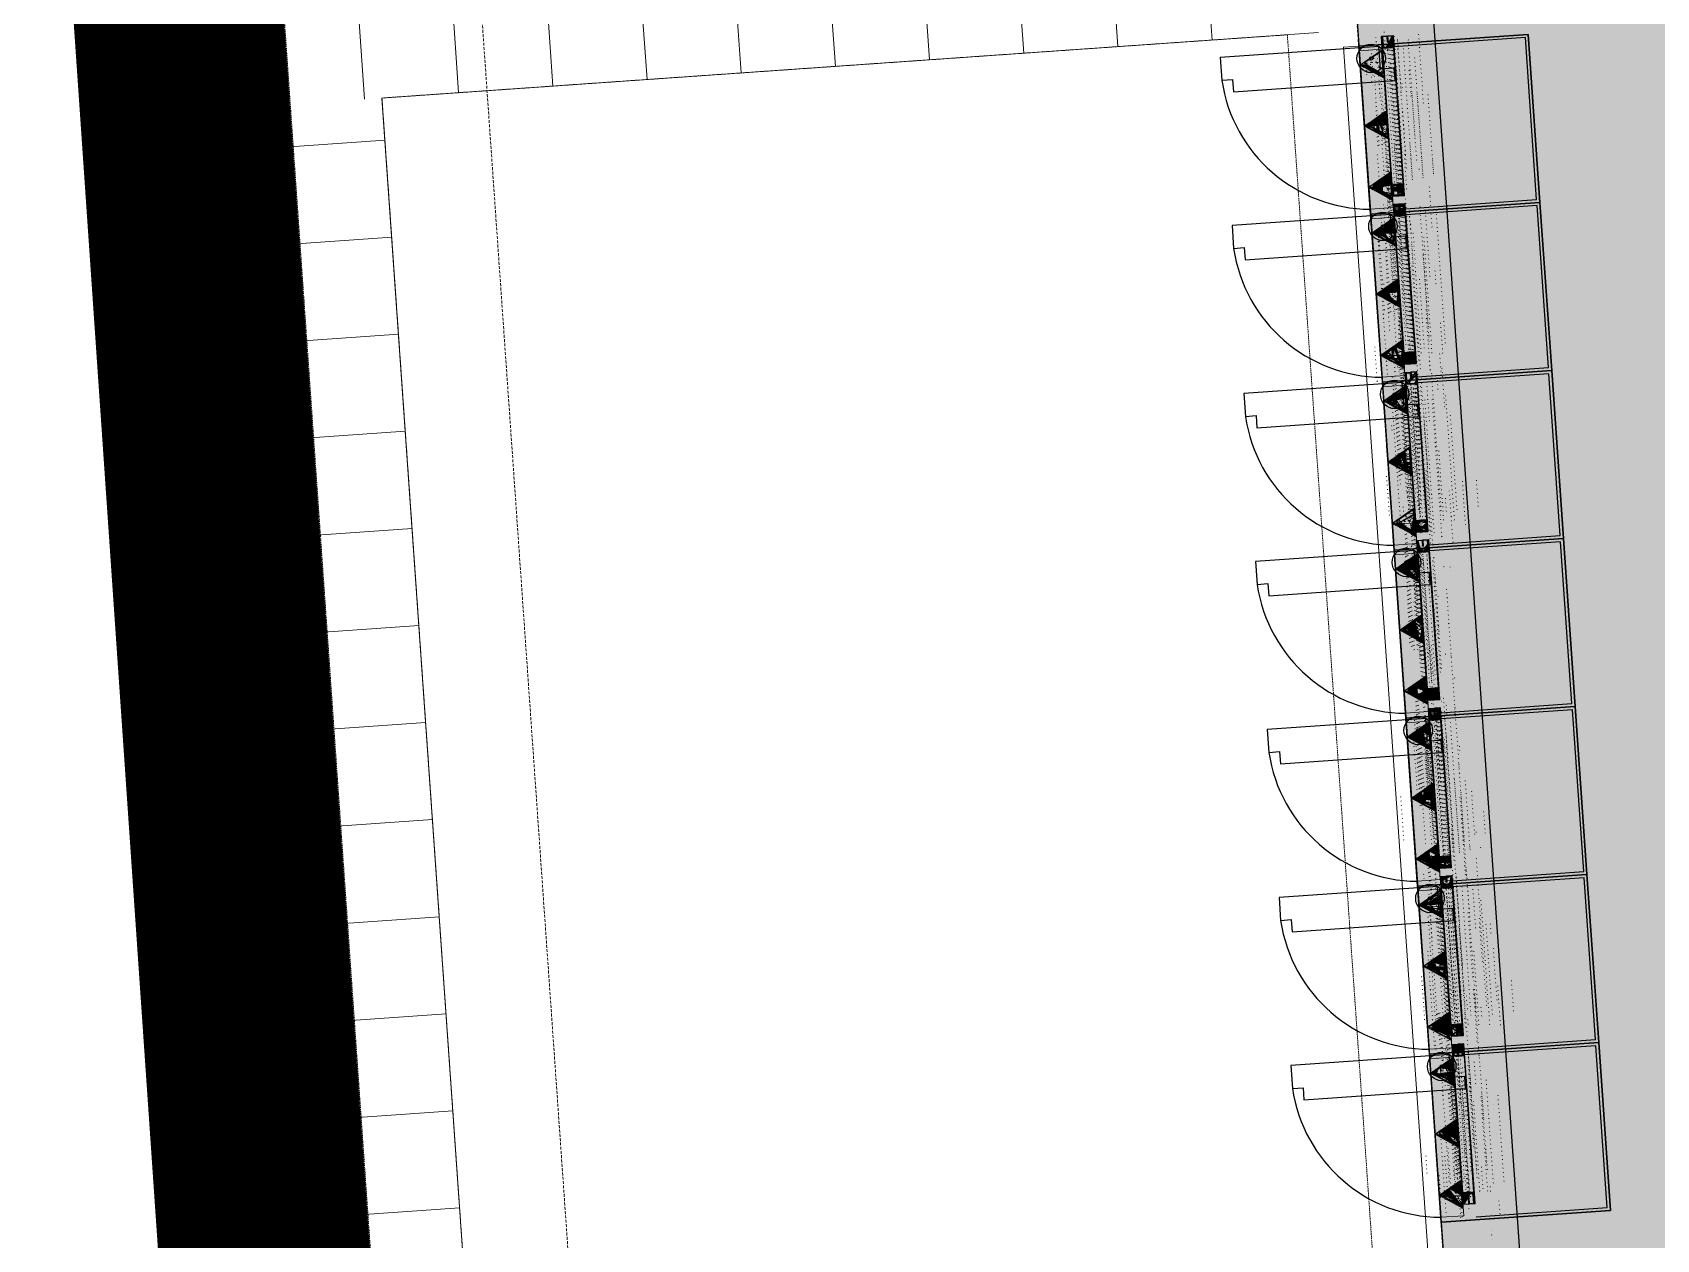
# Model space of a CAD drawing. Header units: millimetres. Extents: x 306 to 836129804, y -168137 to 818603917.
# Drawn here: x 834504597 to 834509897, y 817963446 to 817967388 of the extents above; entities that cross this region are included whole.
import ezdxf
from ezdxf.xclip import XClip

# ---------------------------------------------------------------- set-up
doc = ezdxf.new("R2010")
doc.units = ezdxf.units.MM
doc.header["$LTSCALE"] = 3
doc.header["$XCLIPFRAME"] = 0
for name, pattern in [('ACAD_ISO03W100', [30, 12, -18]), ('ACAD_ISO04W033', [10, 8, -1, 0, -1]), ('B0701', [2.34375, 1.5625, -0.78125]), ('B0703', [4.6875, 3.125, -1.5625]), ('CENTER', [2, 1.25, -0.25, 0.25, -0.25]), ('Dash', [6, 3, -3]), ('DASHED', [0.75, 0.5, -0.25])]:
    doc.linetypes.add(name, pattern=pattern)
for name, color, linetype in [('22INWA-a', 6, 'CENTER'), ('_LTC', 251, 'Continuous'), ('_PARCEL BOUNDARY', 10, 'DASHED')]:
    doc.layers.add(name, color=color, linetype=linetype)
for name, color, linetype, lineweight in [('Eva-New', 1, 'ACAD_ISO03W100', 18), ('Hatch (LTC&CB)', 252, 'Continuous', 35), ('UAJ-08ALUM-h', 251, 'Continuous', 5), ('UAJ-08META', 251, 'Continuous', 9), ('UAJ-21EXWA-a', 251, 'Continuous', 9), ('UAJ-22INWA-a', 251, 'Continuous', 13), ('UAJ-23FLOR-h', 251, 'Continuous', 9), ('UAJ-23FLOR-y', 251, 'B0701', 9), ('UAJ-23FLOR-z', 251, 'B0703', 9), ('UAJ-32INFR-c', 251, 'Continuous', 9), ('UAJ-32INFR-h', 251, 'Continuous', 9), ('UAJ-32INFR-x', 251, 'ACAD_ISO04W033', 5), ('UAJ-42INFI-x', 251, 'ACAD_ISO04W033', 5), ('UAJ-48BONU-a', 251, 'Continuous', 5)]:
    doc.layers.add(name, color=color, linetype=linetype, lineweight=lineweight)
doc.layers.add('UAJ-21EXWA-$', color=251, linetype='Continuous', plot=False)
pattern_1 = [(45, (-109416.8442, -41196.6434), (-1.683798023, 1.683798023), []), (45, (-109415.7217, -41196.6434), (-1.683798023, 1.683798023), [])]
pattern_2 = [(45, (-1740, 18), (-5, 5), []), (45, (-1738.3, 18), (-5, 5), []), (45, (-1738.2, 18), (-5, 5), []), (45, (-1738.1, 18), (-5, 5), []), (45, (-1738, 18), (-5, 5), []), (45, (-1737.9, 18), (-5, 5), []), (45, (-1737.8, 18), (-5, 5), []), (45, (-1737.7, 18), (-5, 5), [])]

# ---------------------------------------------------------------- blocks, each defined once
blk = doc.blocks.new('21_UNS-EXWA-Facade Triangle Extrusion')
at = {"layer": 'UAJ-08META'}
h = blk.add_hatch(dxfattribs=at)
h.set_pattern_fill('ANSI32', color=256, scale=0.25, angle=-3.9989)
h.set_pattern_definition(pattern_1)
edge = h.paths.add_edge_path()
edge.add_line((-75, -47.2), (-67.9, -33.7))
edge.add_line((-67.9, -33.7), (-65.3, -37.8))
edge.add_line((-65.3, -37.8), (-63.6, -36.7))
edge.add_line((-63.6, -36.7), (-66.2, -32.6))
edge.add_line((-66.2, -32.6), (-64.5, -31.5))
edge.add_line((-64.5, -31.5), (-61.9, -35.6))
edge.add_line((-61.9, -35.6), (-60.2, -34.5))
edge.add_line((-60.2, -34.5), (-62.8, -30.5))
edge.add_line((-62.8, -30.5), (-20.1, -3))
edge.add_line((-20.1, -3), (-17.5, -7.1))
edge.add_line((-17.5, -7.1), (-15.8, -6))
edge.add_line((-15.8, -6), (-18.4, -1.9))
edge.add_line((-18.4, -1.9), (-16.7, -0.8))
edge.add_line((-16.7, -0.8), (-14.1, -4.9))
edge.add_line((-14.1, -4.9), (-12.4, -3.8))
edge.add_line((-12.4, -3.8), (-15, 0.3))
edge.add_line((-15, 0.3), (-0.8, 0.5))
edge.add_line((-0.8, 0.5), (-71.2, 42.7))
edge.add_arc((-72.5, 40.5), 2.5, 59.0763, 179.9921)
edge.add_line((-75, 40.5), (-75, -48.2))
edge.add_line((-75, -48.2), (-75, -47.2))
edge = h.paths.add_edge_path(flags=16)
edge.add_line((-68.7, -31.2), (-16.1, 2.5))
edge.add_arc((-17.5, 4.6), 2.5, 302.7306, 419.0763)
edge.add_line((-16.2, 6.8), (-72.5, 40.5))
edge.add_line((-72.5, 40.5), (-72.5, -29.1))
edge.add_arc((-70, -29.1), 2.5, 179.9921, 302.7306)
h = blk.add_hatch(dxfattribs=at)
h.set_pattern_fill('ANSI32', color=256, scale=0.25, angle=-3.9989)
h.set_pattern_definition(pattern_1)
h.paths.add_polyline_path([(-62.6, -37.3), (-65.5, -32.8), (-64.7, -32.2), (-61.8, -36.7), (-14.8, -6.5), (-17.7, -2.1), (-16.9, -1.5), (-14, -6), (-4.7, -0.1), (0, 0), (-75, -48.2), (-72.5, -43.6), (-62.6, -37.3)])
for points in [[(-75, -47.2), (-67.9, -33.7), (-65.3, -37.8), (-63.6, -36.7), (-66.2, -32.6), (-64.5, -31.5), (-61.9, -35.6), (-60.2, -34.5), (-62.8, -30.5), (-20.1, -3), (-17.5, -7.1), (-15.8, -6), (-18.4, -1.9), (-16.7, -0.8), (-14.1, -4.9), (-12.4, -3.8), (-15, 0.3), (-0.8, 0.5), (-71.2, 42.7, 0.58269), (-75, 40.5), (-75, -48.2)], [(-68.7, -31.2), (-16.1, 2.5, 0.556283), (-16.2, 6.8), (-72.5, 40.5), (-72.5, -29.1, 0.593394)]]:
    blk.add_lwpolyline(points, format="xyb", close=True, dxfattribs=at)
blk.add_lwpolyline([(-62.6, -37.3), (-65.5, -32.8), (-64.7, -32.2), (-61.8, -36.7), (-14.8, -6.5), (-17.7, -2.1), (-16.9, -1.5), (-14, -6), (-4.7, -0.1), (0, 0), (-75, -48.2), (-72.5, -43.6), (-62.6, -37.3)], close=True, dxfattribs=at)
at = {"layer": 'UAJ-08META', "linetype": 'Dash'}
for points in [[(-15, 4.7), (-72.5, 5.7)], [(-71.2, -31.3), (-44.3, 23.7)]]:
    blk.add_lwpolyline(points, dxfattribs=at)
at = {"layer": 'UAJ-08META'}
blk.add_lwpolyline([(-18.1, -2.3), (-18.1, -2.3)], dxfattribs=at)
blk = doc.blocks.new('*U1098')
at = {"layer": 'UAJ-32INFR-c'}
blk.add_hatch(color=256, dxfattribs=at).paths.add_polyline_path([(5, 100), (5, 5), (195, 5), (195, 100), (200, 100), (200, 0), (0, 0), (0, 100)])
at = {"layer": 'UAJ-32INFR-h'}
h = blk.add_hatch(dxfattribs=at)
h.set_pattern_fill('STEEL', color=256, style=0)
h.set_pattern_definition([(45, (100, 3e-12), (-2.245064, 2.245064), []), (45, (100, 1.5875), (-2.245064, 2.245064), [])])
h.paths.add_polyline_path([(5, 100), (5, 5), (195, 5), (195, 100), (200, 100), (200, 0), (0, 0), (0, 100)])
at = {"layer": 'UAJ-22INWA-a', "lineweight": -2}
blk.add_lwpolyline([(5, 100), (5, 5), (195, 5), (195, 100), (200, 100), (200, 0), (0, 0), (0, 100)], close=True, dxfattribs=at)
blk = doc.blocks.new('*U1099')
at = {"layer": 'UAJ-32INFR-c'}
blk.add_hatch(color=256, dxfattribs=at).paths.add_polyline_path([(0, 0), (0, -10), (200, -10), (200, 0)])
at = {"layer": 'UAJ-32INFR-h'}
h = blk.add_hatch(dxfattribs=at)
h.set_pattern_fill('STEEL', color=256, style=0)
h.set_pattern_definition([(45, (0, -8), (-2.245064, 2.245064), []), (45, (4e-16, -6.4125), (-2.245064, 2.245064), [])])
h.paths.add_polyline_path([(0, 0), (0, -10), (200, -10), (200, 0)])
at = {"layer": 'UAJ-22INWA-a', "lineweight": -2}
blk.add_lwpolyline([(0, 0), (0, -10), (200, -10), (200, 0)], close=True, dxfattribs=at)
blk = doc.blocks.new('*U1100')
at = {"layer": 'UAJ-32INFR-x'}
blk.add_line((0, 15), (0, -40.3), dxfattribs=at)
at = {"layer": 'UAJ-48BONU-a'}
for p, q in [((-6.9, 8), (6.9, 8)), ((-4.6, 6.7), (-4.6, 1.2)), ((4.6, 6.7), (4.6, 1.2)), ((-6.9, -23.3), (6.9, -23.3)), ((-4.6, -22), (-4.6, -16.5)), ((4.6, -22), (4.6, -16.5))]:
    blk.add_line(p, q, dxfattribs=at)
for points in [[(-12.5, 0), (12.5, 0), (12.5, 1), (-12.5, 1), (-12.5, 0)], [(12.5, -16.3), (12.5, -15.3), (-12.5, -15.3), (-12.5, -16.3), (12.5, -16.3)]]:
    blk.add_lwpolyline(points, dxfattribs=at)
for points in [[(4.6, 6.7, -0.551883), (9.2, 6.7), (9.2, 1.2), (-9.2, 1.2), (-9.2, 6.7), (-8.6, 7.4), (-7.9, 7.9), (-6.9, 8), (-6.1, 7.9), (-5.2, 7.4), (-4.6, 6.7, -0.274065), (4.6, 6.7)], [(4.6, -22, 0.551883), (9.2, -22), (9.2, -16.5), (-9.2, -16.5), (-9.2, -22), (-8.6, -22.7), (-7.9, -23.1), (-6.9, -23.3), (-6.1, -23.1), (-5.2, -22.7), (-4.6, -22, 0.274065), (4.6, -22)]]:
    blk.add_lwpolyline(points, format="xyb", dxfattribs=at)
blk.add_lwpolyline([(-5, 1.3), (-5, -31.3), (5, -31.3), (5, 1.3)], close=True, dxfattribs=at)
blk = doc.blocks.new('*U1101')
at = {"layer": 'UAJ-42INFI-x', "ltscale": 0.5}
blk.add_line((0, -81.009033), (0, 19.598999), dxfattribs=at)
at = {"layer": 'UAJ-48BONU-a', "ltscale": 0.25}
for p, q in [((-8.499969, 1.600036), (-8.499969, 0)), ((8.5, 1.600036), (-8.499969, 1.600036)), ((-8.499969, 0), (8.5, 0)), ((-6.5, 8.099975), (-7.507507, 7.51831)), ((-7.507507, 7.51831), (-7.507507, 4.849975)), ((-7.507507, 2.181701), (-7.507507, 4.849975)), ((-6.5, 1.600036), (-7.507507, 2.181701)), ((-6.5, 8.099975), (0, 8.099975)), ((-6.5, 1.600036), (0, 1.600036)), ((-5.392486, 1.600036), (5.392518, 1.600036)), ((-3, 11.100036), (-4, 10.100036)), ((-4, 10.100036), (-4, 8.099975)), ((-4, 10.100036), (4, 10.100036)), ((-4, -7.899964), (-4, 0)), ((-3.753723, 7.51831), (-3.753723, 4.849975)), ((-3.753723, 2.181701), (-3.753723, 4.849975)), ((-3.233032, 10.867004), (-3.233032, 8.099975)), ((-3.233032, -7.899964), (-3.233032, 0)), ((3, 13.100036), (-3, 13.100036)), ((-3, 11.100036), (-3, 13.100036)), ((0, 11.100036), (-3, 11.100036)), ((3, 1.600036), (-3, 1.600036)), ((0, 11.100036), (3, 11.100036)), ((6.5, 8.099975), (0, 8.099975)), ((6.5, 1.600036), (0, 1.600036)), ((3, 11.100036), (3, 13.100036)), ((4, 10.100036), (3, 11.100036)), ((3.233033, 10.867004), (3.233033, 8.099975)), ((3.233033, -7.899964), (3.233033, 0)), ((3.753724, 7.51831), (3.753724, 4.849975)), ((3.753724, 2.181701), (3.753724, 4.849975)), ((4, 10.100036), (4, 8.099975)), ((4, -7.899964), (4, 0)), ((6.5, 8.099975), (7.507508, 7.51831)), ((6.5, 1.600036), (7.507508, 2.181701)), ((7.507508, 7.51831), (7.507508, 4.849975)), ((7.507508, 2.181701), (7.507508, 4.849975)), ((8.5, 0), (8.5, 1.600036)), ((4, -7.899964), (-4, -7.899964)), ((-3.899993, -7.899964), (-3.899993, -53.854492)), ((-3.899993, -14.520508), (3.900025, -14.520508)), ((-3.899993, -15.520508), (3.900025, -15.520508)), ((3.900025, -53.854492), (3.900025, -7.899964)), ((-4.905334, -59.461792), (-5.317382, -66.917969)), ((-5.317382, -66.917969), (-0.924072, -67.160706)), ((-4.700012, -62.200073), (-5, -58.200012)), ((5, -58.200012), (-5, -58.200012)), ((-4.700012, -58.200012), (-4.700012, -62.200073)), ((-4, -58.200012), (-4, -53.854492)), ((-4, -78.699951), (-4, -66.990723)), ((-4, -78.699951), (0, -81.009522)), ((4, -78.699951), (-4, -78.699951)), ((-3.899993, -53.854492), (-2.772155, -53.854492)), ((-3.899993, -70.895508), (-3.424438, -67.022522)), ((-3.899993, -73.000061), (-3.899993, -70.895508)), ((0, -70.995667), (-3.899993, -70.995667)), ((3.900025, -73.000061), (-3.899993, -73.000061)), ((-3.899993, -78.699951), (3.900025, -78.699951)), ((-2.772155, -58.200012), (-2.772155, -53.854492)), ((3.900025, -53.854492), (-2.772155, -53.854492)), ((-0.571472, -60.779419), (-0.924072, -67.160706)), ((0, -61.709961), (-0.622863, -61.709961)), ((0, -61.709961), (0.622864, -61.709961)), ((0, -70.995667), (3.900025, -70.995667)), ((4, -78.699951), (0, -81.009522)), ((0.571473, -60.779419), (0.924073, -67.160706)), ((5.317383, -66.917969), (0.924073, -67.160706)), ((2.772156, -58.200012), (2.772156, -53.854492)), ((3.900025, -70.895508), (3.4245, -67.022522)), ((3.900025, -73.000061), (3.900025, -70.895508)), ((4, -58.200012), (4, -53.854492)), ((4, -78.699951), (4, -66.990723)), ((4.700013, -58.200012), (4.700013, -62.200073)), ((5, -58.200012), (4.700013, -62.200073)), ((4.905335, -59.461792), (5.317383, -66.917969))]:
    blk.add_line(p, q, dxfattribs=at)
blk.add_circle((-0.540039, -24.445618), 0.192, dxfattribs=at)
for centre, radius, start, end in [((-5.630615, 4.781189), 3.318843, 55.561542, 124.43848), ((-5.630615, 4.918823), 3.318843, 235.561535, 304.438472), ((0, -4.302857), 12.402851, 72.38304, 107.616972), ((0, 14.002868), 12.402851, 252.383035, 287.616975), ((5.630616, 4.781189), 3.318843, 55.561542, 124.43848), ((5.630616, 4.918823), 3.318843, 235.561535, 304.438472), ((6.120057, -22.692871), 7.2, 135.145803, 211.788328), ((-6.120025, -22.692871), 7.2, 328.211673, 44.883166), ((0, -60.25), 0.75, 90.00001, 228.189677), ((0, -60.25), 0.75, 311.810312, 89.999994)]:
    blk.add_arc(centre, radius, start, end, dxfattribs=at)
blk = doc.blocks.new('*U2742')
h = blk.add_hatch(color=256)
h.dxf.hatch_style = 1
h.paths.add_polyline_path([(-525, 2425), (-285, 2425), (-285, 2375), (-525, 2375)])
at = {"layer": 'UAJ-08ALUM-h'}
h = blk.add_hatch(color=256, dxfattribs=at)
h.dxf.hatch_style = 1
h.paths.add_polyline_path([(-270, 3196), (-270, 3447.5), (-195, 3447.5), (-195, 3168)])
h = blk.add_hatch(color=256, dxfattribs=at)
h.dxf.hatch_style = 1
h.paths.add_polyline_path([(0, 3450), (-75, 3450), (-75, 3343.1), (0, 3298.2)])
h = blk.add_hatch(color=256, dxfattribs=at)
h.dxf.hatch_style = 1
h.paths.add_polyline_path([(0, 2698.2), (-75, 2650), (-75, 2543.1), (0, 2498.2)])
h = blk.add_hatch(color=256, dxfattribs=at)
h.dxf.hatch_style = 1
h.paths.add_polyline_path([(-270, 2496), (-270, 2537.9), (-195, 2568), (-195, 2468)])
h = blk.add_hatch(color=256, dxfattribs=at)
h.dxf.hatch_style = 1
h.paths.add_polyline_path([(0, 2498.2), (-75, 2450), (-75, 2343.1), (0, 2298.2)])
h = blk.add_hatch(color=256, dxfattribs=at)
h.dxf.hatch_style = 1
h.paths.add_polyline_path([(-270, 2396), (-270, 2437.9), (-195, 2468), (-195, 2368)])
h = blk.add_hatch(color=256, dxfattribs=at)
h.dxf.hatch_style = 1
h.paths.add_polyline_path([(-270, 2296), (-270, 2337.9), (-195, 2368), (-195, 2268)])
h = blk.add_hatch(color=256, dxfattribs=at)
h.dxf.hatch_style = 1
h.paths.add_polyline_path([(0, 2298.2), (-75, 2250), (-75, 2143.1), (0, 2098.2)])
h = blk.add_hatch(color=256, dxfattribs=at)
h.dxf.hatch_style = 1
h.paths.add_polyline_path([(-270, 2196), (-270, 2237.9), (-195, 2268), (-195, 2168)])
h = blk.add_hatch(color=256, dxfattribs=at)
h.dxf.hatch_style = 1
h.paths.add_polyline_path([(-270, 2096), (-270, 2137.9), (-195, 2168), (-195, 2068)])
h = blk.add_hatch(color=256, dxfattribs=at)
h.dxf.hatch_style = 1
h.paths.add_polyline_path([(-270, 1996), (-270, 2037.9), (-195, 2068), (-195, 1968)])
h = blk.add_hatch(color=256, dxfattribs=at)
h.dxf.hatch_style = 1
h.paths.add_polyline_path([(0, 2098.2), (-75, 2050), (-75, 1943.1), (0, 1898.2)])
h = blk.add_hatch(color=256, dxfattribs=at)
h.dxf.hatch_style = 1
h.paths.add_polyline_path([(-270, 1896), (-270, 1937.9), (-195, 1968), (-195, 1868)])
h = blk.add_hatch(color=256, dxfattribs=at)
h.dxf.hatch_style = 1
h.paths.add_polyline_path([(-270, 1796), (-270, 1837.9), (-195, 1868), (-195, 1768)])
h = blk.add_hatch(color=256, dxfattribs=at)
h.dxf.hatch_style = 1
h.paths.add_polyline_path([(0, 1898.2), (-75, 1850), (-75, 1743.1), (0, 1698.2)])
h = blk.add_hatch(color=256, dxfattribs=at)
h.dxf.hatch_style = 1
h.paths.add_polyline_path([(-270, 1696), (-270, 1737.9), (-195, 1768), (-195, 1668)])
h = blk.add_hatch(color=256, dxfattribs=at)
h.dxf.hatch_style = 1
h.paths.add_polyline_path([(0, 1698.2), (-75, 1650), (-75, 1543.1), (0, 1498.2)])
h = blk.add_hatch(color=256, dxfattribs=at)
h.dxf.hatch_style = 1
h.paths.add_polyline_path([(-270, 1596), (-270, 1637.9), (-195, 1668), (-195, 1568)])
h = blk.add_hatch(color=256, dxfattribs=at)
h.dxf.hatch_style = 1
h.paths.add_polyline_path([(-270, 1496), (-270, 1537.9), (-195, 1568), (-195, 1468)])
h = blk.add_hatch(color=256, dxfattribs=at)
h.dxf.hatch_style = 1
h.paths.add_polyline_path([(0, 1498.2), (-75, 1450), (-75, 1343.1), (0, 1298.2)])
h = blk.add_hatch(color=256, dxfattribs=at)
h.dxf.hatch_style = 1
h.paths.add_polyline_path([(-270, 1396), (-270, 1437.9), (-195, 1468), (-195, 1368)])
h = blk.add_hatch(color=256, dxfattribs=at)
h.dxf.hatch_style = 1
h.paths.add_polyline_path([(-270, 1296), (-270, 1337.9), (-195, 1368), (-195, 1268)])
h = blk.add_hatch(color=256, dxfattribs=at)
h.dxf.hatch_style = 1
h.paths.add_polyline_path([(0, 1298.2), (-75, 1250), (-75, 1143.1), (0, 1098.2)])
h = blk.add_hatch(color=256, dxfattribs=at)
h.dxf.hatch_style = 1
h.paths.add_polyline_path([(-270, 1196), (-270, 1237.9), (-195, 1268), (-195, 1168)])
h = blk.add_hatch(color=256, dxfattribs=at)
h.dxf.hatch_style = 1
h.paths.add_polyline_path([(-270, 1096), (-270, 1137.9), (-195, 1168), (-195, 1068)])
h = blk.add_hatch(color=256, dxfattribs=at)
h.dxf.hatch_style = 1
h.paths.add_polyline_path([(-270, 996), (-270, 1037.9), (-195, 1068), (-195, 968)])
h = blk.add_hatch(color=256, dxfattribs=at)
h.dxf.hatch_style = 1
h.paths.add_polyline_path([(0, 1098.2), (-75, 1050), (-75, 943.1), (0, 898.2)])
h = blk.add_hatch(color=256, dxfattribs=at)
h.dxf.hatch_style = 1
h.paths.add_polyline_path([(-270, 896), (-270, 937.9), (-195, 968), (-195, 868)])
h = blk.add_hatch(color=256, dxfattribs=at)
h.dxf.hatch_style = 1
h.paths.add_polyline_path([(-270, 796), (-270, 837.9), (-195, 868), (-195, 768)])
h = blk.add_hatch(color=256, dxfattribs=at)
h.dxf.hatch_style = 1
h.paths.add_polyline_path([(0, 898.2), (-75, 850), (-75, 743.1), (0, 698.2)])
h = blk.add_hatch(color=256, dxfattribs=at)
h.dxf.hatch_style = 1
h.paths.add_polyline_path([(-270, 696), (-270, 737.9), (-195, 768), (-195, 668)])
h = blk.add_hatch(color=256, dxfattribs=at)
h.dxf.hatch_style = 1
h.paths.add_polyline_path([(0, 698.2), (-75, 650), (-75, 543.1), (0, 498.2)])
h = blk.add_hatch(color=256, dxfattribs=at)
h.dxf.hatch_style = 1
h.paths.add_polyline_path([(-270, 596), (-270, 637.9), (-195, 668), (-195, 568)])
h = blk.add_hatch(color=256, dxfattribs=at)
h.dxf.hatch_style = 1
h.paths.add_polyline_path([(-270, 496), (-270, 537.9), (-195, 568), (-195, 468)])
h = blk.add_hatch(color=256, dxfattribs=at)
h.dxf.hatch_style = 1
h.paths.add_polyline_path([(0, 498.2), (-75, 450), (-75, 343.1), (0, 298.2)])
h = blk.add_hatch(color=256, dxfattribs=at)
h.dxf.hatch_style = 1
h.paths.add_polyline_path([(-270, 396), (-270, 437.9), (-195, 468), (-195, 368)])
h = blk.add_hatch(color=256, dxfattribs=at)
h.dxf.hatch_style = 1
h.paths.add_polyline_path([(-270, 296), (-270, 337.9), (-195, 368), (-195, 268)])
h = blk.add_hatch(color=256, dxfattribs=at)
h.dxf.hatch_style = 1
h.paths.add_polyline_path([(-270, 196), (-270, 237.9), (-195, 268), (-195, 168)])
h = blk.add_hatch(color=256, dxfattribs=at)
h.dxf.hatch_style = 1
h.paths.add_polyline_path([(0, 298.2), (-75, 250), (-75, 143.1), (0, 98.2)])
h = blk.add_hatch(color=256, dxfattribs=at)
h.dxf.hatch_style = 1
h.paths.add_polyline_path([(-270, 96), (-270, 137.9), (-195, 168), (-195, 68)])
h = blk.add_hatch(color=256, dxfattribs=at)
h.dxf.hatch_style = 1
h.paths.add_polyline_path([(-270, 2.5), (-270, 37.9), (-195, 68), (-195, 2.5)])
h = blk.add_hatch(color=256, dxfattribs=at)
h.dxf.hatch_style = 1
h.paths.add_polyline_path([(0, 98.2), (-75, 50), (-75, 0), (0, 0)])
at = {"layer": 'UAJ-08META'}
for name, p, rotation in [('*U1098', (-75, 3450), 180.0000000950579), ('*U1099', (-535, 2300), 90), ('*U1099', (-285, 2300), 90), ('*U1098', (-75, 2400), 180.0000000950579)]:
    blk.add_blockref(name, p, dxfattribs=dict(at, rotation=rotation))
at = {"layer": 'UAJ-08META', "xscale": -1}
for p, rotation in [((-75, 2400), 359.9999999049422), ((-75, 0), 359.999999904942)]:
    blk.add_blockref('*U1098', p, dxfattribs=dict(at, rotation=rotation))
at = {"layer": 'UAJ-21EXWA-a', "lineweight": -2, "yscale": 0.623550209888232, "zscale": 0.6235502098882318, "rotation": 0.006088748228182433}
for p in [(-195, 3368), (-195, 3268), (-195, 3168), (-195, 2468), (-195, 2368), (-195, 2268), (-195, 2168), (-195, 2068), (-195, 1968), (-195, 1868), (-195, 1768), (-195, 1668), (-195, 1568), (-195, 1468), (-195, 1368), (-195, 1268), (-195, 1168), (-195, 1068), (-195, 968), (-195, 868), (-195, 768), (-195, 668), (-195, 568), (-195, 468), (-195, 368), (-195, 268), (-195, 168), (-195, 168), (-195, 68)]:
    blk.add_blockref('21_UNS-EXWA-Facade Triangle Extrusion', p, dxfattribs=at)
at = {"layer": 'UAJ-21EXWA-a', "lineweight": -2}
for p in [(0, 2698.2), (0, 2498.2), (0, 2298.2), (0, 2098.2), (0, 1898.2), (0, 1698.2), (0, 1498.2), (0, 1298.2), (0, 1098.2), (0, 898.2), (0, 698.2), (0, 498.2), (0, 298.2), (0, 98.2)]:
    blk.add_blockref('21_UNS-EXWA-Facade Triangle Extrusion', p, dxfattribs=at)
at = {"layer": 'UAJ-48BONU-a'}
for name, p, rotation in [('*U1101', (-525, 2475), 270), ('*U1100', (-285, 2477.5, 0), 90)]:
    blk.add_blockref(name, p, dxfattribs=dict(at, rotation=rotation))
at = {"layer": 'UAJ-48BONU-a', "xscale": -1}
for name, p, rotation in [('*U1101', (-525, 2325), 270), ('*U1100', (-285, 2322.5, 0), 90)]:
    blk.add_blockref(name, p, dxfattribs=dict(at, rotation=rotation))
blk = doc.blocks.new('AUDIT_I_171012163853-13')
at = {"layer": 'UAJ-32INFR-c'}
h = blk.add_hatch(color=256, dxfattribs=at)
h.dxf.hatch_style = 1
h.paths.add_polyline_path([(0, 10, 0.414214), (10, 0), (26, 0, 0.414214), (36, 10), (36, 38), (33, 38), (33, 10, -0.414214), (26, 3), (10, 3, -0.414214), (3, 10), (3, 38), (0, 38)])
at = {"layer": 'UAJ-32INFR-h'}
h = blk.add_hatch(dxfattribs=at)
h.set_pattern_fill('STAAL', color=256)
h.set_pattern_definition(pattern_2)
h.paths.add_polyline_path([(0, 10, 0.414214), (10, 0), (26, 0, 0.414214), (36, 10), (36, 38), (33, 38), (33, 10, -0.414214), (26, 3), (10, 3, -0.414214), (3, 10), (3, 38), (0, 38)])
at = {"layer": 'UAJ-22INWA-a', "lineweight": -2}
for points in [[(0, 38), (0, 10, 0.414214), (10, 0), (26, 0, 0.414214), (36, 10), (36, 38)], [(3, 38), (3, 10, 0.414214), (10, 3), (26, 3, 0.414214), (33, 10), (33, 38)]]:
    blk.add_lwpolyline(points, format="xyb", dxfattribs=at)
for points in [[(0, 38), (3, 38)], [(36, 38), (33, 38)]]:
    blk.add_lwpolyline(points, dxfattribs=at)
blk = doc.blocks.new('*U46')
at = {"layer": 'UAJ-32INFR-h'}
h = blk.add_hatch(dxfattribs=at)
h.set_pattern_fill('A-INSULATION', color=256, scale=35, style=0)
h.set_pattern_definition([(71.565, (24.818, 7), (-14, 1e-05), [22.1359, -14.7573]), (279, (24.818, 7), (14, -1e-07), [2.1901, -33.2462]), (297, (25.168, 4.83), (14, 2e-09), [2.1901, -37.0913]), (315, (26.148, 2.87), (14, -4e-15), [2.1901, -47.3074]), (333, (27.688, 1.33), (14, 2e-07), [2.1901, -74.904]), (351, (29.648, 0.35), (13.997396, 0.000413), [2.1901, -221.5458]), (9, (31.818, 0), (-14, 1e-07), [2.1901, -221.5458]), (27, (33.988, 0.35), (-14, 2e-07), [2.1901, -74.904]), (45, (35.948, 1.33), (-14, 1e-15), [2.1901, -47.3074]), (63, (37.488, 2.87), (-14, 2e-09), [2.1901, -37.0913]), (81, (38.468, 4.83), (-14, -1e-07), [2.1901, -33.2462]), (288.435, (31.818, 28), (14, 1e-05), [22.1359, -14.7573]), (261, (32.168, 30.17), (14, 1e-07), [2.1901, -33.2462]), (243, (33.148, 32.13), (14, -2e-09), [2.1901, -37.0913]), (225, (34.688, 33.67), (14, -2e-15), [2.1901, -47.3074]), (207, (36.648, 34.65), (14, -2e-07), [2.1901, -74.904]), (189, (38.818, 35), (14, -1e-07), [2.1901, -221.5458]), (171, (40.988, 34.65), (-14, -1e-07), [2.1901, -221.5458]), (153, (42.948, 33.67), (-14, -2e-07), [2.1901, -74.904]), (135, (44.488, 32.13), (-14, 1e-15), [2.1901, -47.3074]), (117, (45.468, 30.17), (-14, -2e-09), [2.1901, -37.0913]), (99, (45.818, 28), (-14, 2e-07), [2.1901, -33.2462])])
h.paths.add_polyline_path([(0, 0), (444.6, 0), (444.6, 35), (0, 35)])
blk.add_lwpolyline([(0, 0), (444.6, 0), (444.6, 35), (0, 35)], close=True, dxfattribs=at)
blk = doc.blocks.new('AUDIT_I_171012163853-14')
at = {"layer": 'UAJ-32INFR-c'}
h = blk.add_hatch(color=256, dxfattribs=at)
h.dxf.hatch_style = 1
h.paths.add_polyline_path([(0, 10, 0.414214), (10, 0), (26, 0, 0.414214), (36, 10), (36, 38), (33, 38), (33, 10, -0.414214), (26, 3), (10, 3, -0.414214), (3, 10), (3, 38), (0, 38)])
at = {"layer": 'UAJ-32INFR-h'}
h = blk.add_hatch(dxfattribs=at)
h.set_pattern_fill('STAAL', color=256)
h.set_pattern_definition(pattern_2)
h.paths.add_polyline_path([(0, 10, 0.414214), (10, 0), (26, 0, 0.414214), (36, 10), (36, 38), (33, 38), (33, 10, -0.414214), (26, 3), (10, 3, -0.414214), (3, 10), (3, 38), (0, 38)])
at = {"layer": 'UAJ-22INWA-a', "lineweight": -2}
for points in [[(0, 38), (0, 10, 0.414214), (10, 0), (26, 0, 0.414214), (36, 10), (36, 38)], [(3, 38), (3, 10, 0.414214), (10, 3), (26, 3, 0.414214), (33, 10), (33, 38)]]:
    blk.add_lwpolyline(points, format="xyb", dxfattribs=at)
for points in [[(0, 38), (3, 38)], [(36, 38), (33, 38)]]:
    blk.add_lwpolyline(points, dxfattribs=at)
blk = doc.blocks.new('21_UNS-EXWA-Facade FS Inlet Plan')
for points in [[(-453.8, 270), (-453.8, 195), (-418.8, 195), (-418.8, 154.9), (109.9, 154.9), (109.9, 195), (64.9, 195), (64.9, 270)], [(-0.2, -275), (554, -275), (554, 275), (-0.2, 275)]]:
    blk.add_lwpolyline(points, close=True)
blk.add_lwpolyline([(115, -265), (115, -265), (544, -265), (544, 265), (115, 265)])
for radius in [46.5, 5.4]:
    blk.add_circle((37.4, 232.5), radius)
blk.add_arc((37.4, 232.5), 492.6, 184.3702, 265.6308)
at = {"layer": 'UAJ-21EXWA-$'}
blk.add_lwpolyline([(0, 275), (554, 275), (554, -275), (0, -275)], close=True, dxfattribs=at)
at = {"layer": 'UAJ-21EXWA-a'}
for points in [[(95, 282), (93, 282), (93, 300), (77, 300), (77, -220.6), (93, -220.6), (93, -202.6), (95, -202.6), (95, -220.6, -0.414214), (93, -222.6), (77, -222.6, -0.414214), (75, -220.6), (75, 300, -0.414214), (77, 302), (93, 302, -0.414214), (95, 300)], [(95, 282), (97, 282), (97, 300), (113, 300), (113, -220.6), (97, -220.6), (97, -202.6), (95, -202.6), (95, -220.6, 0.414214), (97, -222.6), (113, -222.6, 0.414214), (115, -220.6), (115, 300, 0.414214), (113, 302), (97, 302, 0.414214), (95, 300)]]:
    blk.add_lwpolyline(points, format="xyb", close=True, dxfattribs=at)
blk.add_lwpolyline([(-0.1, 260), (75, 260), (75, -258.6), (-0.1, -258.6)], close=True, dxfattribs=at)
ref = blk.add_blockref('*U2742', (0, -485), dxfattribs=dict(xscale=-0.9999999999999997, rotation=4.378074786731525e-08))
XClip(ref).set_block_clipping_path([(-75.107008338, 226.3732920885), (0.1000003815, 745.0289859772)])
at = {"rotation": 270}
blk.add_blockref('*U46', (77.5, 262), dxfattribs=at)
at = {"layer": 'UAJ-08META'}
blk.add_blockref('AUDIT_I_171012163853-13', (77, 262), dxfattribs=at)
at = {"layer": 'UAJ-08META', "xscale": -0.9999999999999999, "rotation": 180}
blk.add_blockref('AUDIT_I_171012163853-14', (77, -182.6), dxfattribs=at)
blk = doc.blocks.new('FAC-00-0')
at = {"layer": '_LTC'}
blk.add_line((834509659.7, 817960427), (834506006.9, 818012679), dxfattribs=at)
blk.add_line((834509659.7, 817960427), (834506006.9, 818012679), dxfattribs=at)
for points in [[(834530677.4, 817946283.2), (834527074.6, 817945049.2), (834526701.6, 817945023.1), (834526696.7, 817944884, -0.336951), (834524556.5, 817941206.2, -0.031806), (834523784.8, 817940962.9, -0.020335), (834520967.3, 817940301.7, -0.012471), (834516607.7, 817939585, -0.014738), (834512420.7, 817939137.5, -0.003076), (834511013.5, 817939032.4, -0.007251), (834510406, 817938995.5, -0.018191), (834510206.5, 817938993.5, -0.388821), (834507789.6, 817941351.1), (834507483.5, 817945729.6), (834506959.6, 817953223.6), (834506394.6, 817953186.4), (834502439.1, 818009760.7)], [(834506012.7, 818013915.7, 0.173906), (834505738.1, 818012940.9), (834510531.2, 817944378)]]:
    blk.add_lwpolyline(points, format="xyb", dxfattribs=at)
at = {"layer": '_LTC', "rotation": 3.998908415521892}
for p in [(834508944.9, 817967068.6), (834508983.3, 817966519.9), (834509021.6, 817965971.2), (834509060, 817965422.5), (834509098.4, 817964873.8), (834509136.7, 817964325.1), (834509175.1, 817963776.4)]:
    blk.add_blockref('21_UNS-EXWA-Facade FS Inlet Plan', p, dxfattribs=at)
blk = doc.blocks.new('*U1687')
at = {"layer": 'UAJ-23FLOR-h'}
h = blk.add_hatch(dxfattribs=at)
h.set_pattern_fill('ANSI31', color=256, scale=100, angle=315)
h.set_pattern_definition([(0, (375, -2209.27), (9e-14, 317.5), [])])
h.paths.add_polyline_path([(0, -2095.3), (0, 886), (575, 886), (575, -2095.3)])
for p, q in [((0, -1985.4), (0, 1361.5)), ((575, 786.5), (575, -2277.2))]:
    blk.add_line(p, q, dxfattribs=at)
blk = doc.blocks.new('*U1691')
at = {"layer": 'UAJ-23FLOR-h'}
h = blk.add_hatch(dxfattribs=at)
h.set_pattern_fill('ANSI31', color=256, scale=100, angle=315)
h.set_pattern_definition([(0, (375, 18712.13), (9e-14, 317.5), [])])
h.paths.add_polyline_path([(0, 2360.6), (0, 17351.6), (575, 17351.6), (575, 2360.6)])
for p, q in [((0, 2360.6), (0, 17851.6)), ((575, 17276.6), (575, 2360.6))]:
    blk.add_line(p, q, dxfattribs=at)
blk = doc.blocks.new('PB1')
at = {"layer": '_PARCEL BOUNDARY', "ltscale": 5, "const_width": 382.5}
blk.add_lwpolyline([(834498385, 817447685.1), (834507890.5, 817309232.7)], dxfattribs=at)

msp = doc.modelspace()

# ---------------------------------------------------------------- hatches: boundary and pattern name
at = {"layer": 'Hatch (LTC&CB)', "ltscale": 0.5}
h = msp.add_hatch(color=256, dxfattribs=at)
h.dxf.hatch_style = 1
h.paths.add_polyline_path([(834513554.3, 817967164.2), (834513136, 817973147.6), (834516444.2, 817973378.9), (834516862.5, 817967395.5)])
edge = h.paths.add_edge_path()
edge.add_line((834574531.3, 818045981.8), (834554099.9, 818044553.5))
edge.add_line((834554099.9, 818044553.5), (834551123.8, 818044183.8))
edge.add_line((834551123.8, 818044183.8), (834548209, 818043477.5))
edge.add_line((834548209, 818043477.5), (834545391.4, 818042450))
edge.add_line((834545391.4, 818042450), (834542706.2, 818041114.2))
edge.add_line((834542706.2, 818041114.2), (834540187, 818039486.7))
edge.add_line((834540187, 818039486.7), (834537891.1, 818037557))
edge.add_line((834537891.1, 818037557), (834535879.1, 818035334))
edge.add_line((834535879.1, 818035334), (834535855.4, 818035294.3))
edge.add_line((834535855.4, 818035294.3), (834532032.7, 818042572.4))
edge.add_line((834532032.7, 818042572.4), (834531164.1, 818043800.1))
edge.add_line((834531164.1, 818043800.1), (834530021.3, 818044771.4))
edge.add_line((834530021.3, 818044771.4), (834528673.2, 818045435.3))
edge.add_line((834528673.2, 818045435.3), (834527205.4, 818045748.7))
edge.add_line((834527205.4, 818045748.7), (834506196.4, 818045615.4))
edge.add_arc((834506271.2, 818044617.8), 1000.4, 94.2895, 184.8386)
edge.add_line((834505274.4, 818044533.5), (834507175, 818017345.1))
edge.add_arc((834508006.2, 818017538.1), 853.3, 193.0721, 241.775)
edge.add_line((834507602.7, 818016786.2), (834508069.1, 818016499.3))
edge.add_line((834508069.1, 818016499.3), (834506033.1, 818013635.9))
edge.add_arc((834507255.7, 818012765.2), 1501, 144.5438, 184.7118)
edge.add_line((834505759.8, 818012641.9), (834510574.8, 817943765))
edge.add_arc((834512461.4, 817944222.1), 1941.2, 193.6193, 275.777)
edge.add_line((834512656.8, 817942290.8), (834514135, 817942432.8))
edge.add_line((834514135, 817942432.8), (834515639.6, 817942609.7))
edge.add_line((834515639.6, 817942609.7), (834517125.2, 817942816.6))
edge.add_line((834517125.2, 817942816.6), (834518606.1, 817943055))
edge.add_line((834518606.1, 817943055), (834520081.6, 817943324.7))
edge.add_line((834520081.6, 817943324.7), (834521550.7, 817943623.4))
edge.add_line((834521550.7, 817943623.4), (834523003.2, 817943997.2))
edge.add_line((834523003.2, 817943997.2), (834524434.7, 817944444.8))
edge.add_line((834524434.7, 817944444.8), (834525841.4, 817944965.1))
edge.add_line((834525841.4, 817944965.1), (834527219.6, 817945556.7))
edge.add_line((834527219.6, 817945556.7), (834528566.5, 817946218.3))
edge.add_line((834528566.5, 817946218.3), (834529949.2, 817946963))
edge.add_line((834529949.2, 817946963), (834530025.4, 817945888.7))
edge.add_line((834530025.4, 817945888.7), (834530524.2, 817945923.5))
edge.add_line((834530524.2, 817945923.5), (834531068.3, 817946109.9))
edge.add_line((834531068.3, 817946109.9), (834531037.9, 817946545.8))
edge.add_line((834531037.9, 817946545.8), (834533865.3, 817946000))
edge.add_line((834533865.3, 817946000), (834536130.1, 817945599.4))
edge.add_line((834536130.1, 817945599.4), (834538400.2, 817945229.7))
edge.add_line((834538400.2, 817945229.7), (834540675.1, 817944891.1))
edge.add_line((834540675.1, 817944891.1), (834542954.5, 817944583.7))
edge.add_line((834542954.5, 817944583.7), (834545237.9, 817944307.7))
edge.add_line((834545237.9, 817944307.7), (834547578.8, 817944055.9))
edge.add_line((834547578.8, 817944055.9), (834549775.2, 817943852.7))
edge.add_line((834549775.2, 817943852.7), (834552166.7, 817943704.7))
edge.add_line((834552166.7, 817943704.7), (834554408, 817943602.5))
edge.add_line((834554408, 817943602.5), (834556706.9, 817943525.9))
edge.add_line((834556706.9, 817943525.9), (834559062.8, 817943492.3))
edge.add_line((834559062.8, 817943492.3), (834561264.8, 817943499.6))
edge.add_line((834561264.8, 817943499.6), (834563662.8, 817943545.8))
edge.add_line((834563662.8, 817943545.8), (834565905.1, 817943629.5))
edge.add_line((834565905.1, 817943629.5), (834568202.2, 817943747.6))
edge.add_line((834568202.2, 817943747.6), (834570497.2, 817943902.5))
edge.add_line((834570497.2, 817943902.5), (834572789.3, 817944094.2))
edge.add_line((834572789.3, 817944094.2), (834575076.9, 817944322.4))
edge.add_line((834575076.9, 817944322.4), (834577358.8, 817944599.7))
edge.add_arc((834577188.4, 817949142.5), 4546, 272.1486, 348.0755)
edge.add_line((834581636.3, 817948203.2), (834581931.6, 817949988.8))
edge.add_line((834581931.6, 817949988.8), (834582222.9, 817952167.7))
edge.add_line((834582222.9, 817952167.7), (834582444.6, 817954354.4))
edge.add_line((834582444.6, 817954354.4), (834582596.7, 817956553.6))
edge.add_line((834582596.7, 817956553.6), (834582678.7, 817958758.7))
edge.add_line((834582678.7, 817958758.7), (834582689.6, 817961000.7))
edge.add_line((834582689.6, 817961000.7), (834582627.8, 817963239.9))
edge.add_line((834582627.8, 817963239.9), (834582495, 817965475.7))
edge.add_line((834582495, 817965475.7), (834582352, 817967521.5))
edge.add_line((834582352, 817967521.5), (834582377.3, 817967501.3))
edge.add_line((834582377.3, 817967501.3), (834583280.4, 817967592.4))
edge.add_line((834583280.4, 817967592.4), (834582885.7, 817972682.3))
edge.add_line((834582885.7, 817972682.3), (834582550.8, 817977040.1))
edge.add_line((834582550.8, 817977040.1), (834582280.7, 817980552.7))
edge.add_line((834582280.7, 817980552.7), (834582016.1, 817983880.3))
edge.add_line((834582016.1, 817983880.3), (834581737.3, 817986867.3))
edge.add_line((834581737.3, 817986867.3), (834581397.8, 817990004.4))
edge.add_line((834581397.8, 817990004.4), (834578831.3, 818011297.9))
edge.add_line((834578831.3, 818011297.9), (834578649.4, 818012963.5))
edge.add_line((834578649.4, 818012963.5), (834576771.5, 818039832.1))
edge.add_line((834576771.5, 818039832.1), (834576279.8, 818039797.7))
edge.add_line((834576279.8, 818039797.7), (834575932.2, 818044771.2))
edge.add_arc((834574630, 818044680.2), 1305.4, 3.9947, 94.3359)

# ---------------------------------------------------------------- next in the draw order: block references
msp.add_blockref('FAC-00-0', (0, 0))

# ---------------------------------------------------------------- next in the draw order: hatches: boundary and pattern name
at = {"layer": 'Eva-New', "linetype": 'Continuous', "ltscale": 0.01}
h = msp.add_hatch(dxfattribs=at)
h.set_pattern_fill('ANSI31', color=8, scale=350, angle=4)
edge = h.paths.add_edge_path()
edge.add_arc((834611513.5, 818068145.3), 14100, 55.19003, 154.55961)
edge.add_line((834598780.8, 818074202.3), (834595240.4, 818066761.5))
edge.add_arc((834589822.4, 818069339.4), 6000, 273.99891, 334.55466, ccw=False)
edge.add_line((834590240.8, 818063354), (834585554.5, 818063026.4))
edge.add_arc((834584989.7, 818071106.6), 8100, 264.22005, 273.99891, ccw=False)
edge.add_line((834584173.9, 818063047.8), (834580415.7, 818063428.2))
edge.add_arc((834579106.5, 818050494.3), 13000, 84.22005, 93.99078)
edge.add_line((834578201.8, 818063462.8), (834574221.9, 818063185.1))
edge.add_arc((834573731.5, 818070170.7), 7002.7, 184.51827, 274.01606, ccw=False)
edge.add_arc((834553791.1, 818068592.8), 13000, 4.5275, 25.16519)
edge.add_line((834565557.2, 818074120.8), (834563375.7, 818078764))
edge.add_arc((834569693, 818081779.4), 7000, 186.262, 205.51623, ccw=False)
edge.add_line((834562734.7, 818081015.8), (834561851.4, 818093822.5))
edge.add_arc((834568795.8, 818094576.9), 6985.2, 103.79341, 186.19964, ccw=False)
edge.add_line((834567130.3, 818101360.6), (834607739, 818104323.6))
edge.add_arc((834606780.3, 818117304), 13015.7, 274.22381, 392.85963)
edge.add_arc((834623587.3, 818128173.9), 7000, 183.99891, 212.95394, ccw=False)
edge.add_line((834616604.4, 818127685.7), (834614554.5, 818157541.2))
edge.add_line((834614554.5, 818157541.2), (834608569.1, 818157122.8))
edge.add_line((834608569.1, 818157122.8), (834610619, 818127267.3))
edge.add_arc((834623587.3, 818128173.9), 13000, 183.99891, 212.85793)
edge.add_arc((834606785.2, 818117301.6), 7013, -85.8705, 32.99491, ccw=False)
edge.add_line((834607290.2, 818110306.8), (834542916.4, 818105772.6))
edge.add_line((834542916.4, 818105772.6), (834543332.2, 818099784.9))
edge.add_line((834543332.2, 818099784.9), (834548339.9, 818100139.7))
edge.add_arc((834548849.6, 818093135.6), 7022.6, 1.91789, 94.16193, ccw=False)
edge.add_line((834555868.3, 818093370.6), (834556822.6, 818079614.5))
edge.add_arc((834565030.4, 818080333.9), 8239.3, 185.00928, 211.27676)
edge.add_line((834557988.5, 818076056.3), (834560014.6, 818071842.8))
edge.add_arc((834553704.9, 818068780), 7013.8, -83.41201, 25.89189, ccw=False)
edge.add_line((834554509.6, 818061812.5), (834511331.3, 818058806.1))
edge.add_arc((834510845.1, 818065789.2), 7000, 141.87988, 273.9829, ccw=False)
edge.add_arc((834495100.3, 818078140.9), 13011.5, 321.88927, 363.99664)
edge.add_line((834508080.2, 818079047.8), (834507303.1, 818090245))
edge.add_arc((834514286.1, 818090733.2), 7000, 94.21783, 183.99891, ccw=False)
edge.add_line((834513771.3, 818097714.2), (834514324.3, 818097755))
edge.add_line((834514324.3, 818097755), (834515094.2, 818097812.3))
edge.add_arc((834515888.8, 818090839.1), 7018.3, 4.39119, 96.5007, ccw=False)
edge.add_line((834522886.5, 818091376.5), (834523318.1, 818085091.5))
edge.add_line((834523318.1, 818085091.5), (834529307.3, 818085510.2))
edge.add_line((834529307.3, 818085510.2), (834528870.5, 818091758.3))
edge.add_arc((834535853.5, 818092246.4), 7000, 93.99891, 183.99891, ccw=False)
edge.add_line((834535365.3, 818099229.4), (834540639.8, 818099596.5))
edge.add_line((834540639.8, 818099596.5), (834540220.8, 818105616.3))
edge.add_line((834540220.8, 818105616.3), (834513376.1, 818103738.6))
edge.add_arc((834514284.3, 818090770.4), 13000, 94.00587, 183.99112)
edge.add_line((834501315.8, 818089865.5), (834502094, 818078618.7))
edge.add_arc((834495110.7, 818078135.5), 7000, -66.13858, 3.95819, ccw=False)
edge.add_arc((834495110.7, 818078135.5), 7000, 273.9987, 293.86142, ccw=False)
edge.add_line((834495598.8, 818071152.5), (834484038, 818070344.4))
edge.add_arc((834484944.6, 818057376), 13000, 3.9987, 93.9987, ccw=False)
edge.add_line((834497912.9, 818058282.6), (834498850.8, 818044866.1))
edge.add_arc((834505832.5, 818045382), 7000.8, 153.51758, 184.22671, ccw=False)
edge.add_arc((834505831.8, 818045382.3), 7000, 93.99078, 153.51672, ccw=False)
edge.add_line((834505344.6, 818052365.3), (834578107.8, 818057441.7))
edge.add_arc((834579012.5, 818044473.2), 13000, 84.22005, 93.99078, ccw=False)
edge.add_line((834580321.7, 818057407.1), (834583663.3, 818057068.8))
edge.add_arc((834584972.5, 818070002.7), 13000, 264.22005, 273.99891)
edge.add_line((834585879.1, 818057034.4), (834609493.6, 818058685.2))
edge.add_arc((834609981.7, 818051702.2), 7000.1, -19.36493, 93.99891, ccw=False)
edge.add_arc((834628850.4, 818045070.4), 13000, 160.63507, 183.99891)
edge.add_line((834615882, 818044163.9), (834619634.3, 817990488.3))
edge.add_arc((834610656.3, 817989860.6), 9000, -86.01194, 3.99891, ccw=False)
edge.add_line((834611282.2, 817980882.4), (834602812.3, 817980291.9))
edge.add_line((834602812.3, 817980291.9), (834603230.7, 817974306.5))
edge.add_line((834603230.7, 817974306.5), (834611717.7, 817974898.2))
edge.add_arc((834612343.6, 817965920), 9000, 3.87347, 93.98806, ccw=False)
edge.add_line((834621323.1, 817966528), (834621688.5, 817961112.7))
edge.add_line((834621688.5, 817961112.7), (834627673.4, 817961530))
edge.add_line((834627673.4, 817961530), (834621867.8, 818044576.6))
edge.add_arc((834628850.7, 818045064.8), 6999.9, 160.62716, 183.99891, ccw=False)
edge.add_arc((834609980.9, 818051699.8), 13002.4, 340.62716, 454.0111)
edge.add_line((834609071.4, 818064670.4), (834607456.5, 818064557.4))
edge.add_arc((834607170.3, 818068551), 4003.8, 155.6211, 274.0986, ccw=False)
edge.add_line((834603523.5, 818070203.6), (834604195.9, 818071618.3))
edge.add_arc((834611513.5, 818068145.3), 8100, 54.14039, 154.6108, ccw=False)
edge.add_arc((834623874, 818085245.9), 13000, 234.14039, 234.1632)
edge.add_line((834616262.7, 818074707), (834619562.6, 818079722.1))

# ---------------------------------------------------------------- next in the draw order: linework, layer by layer
at = {"layer": '22INWA-a', "ltscale": 2, "const_width": 500, "flags": 128}
msp.add_lwpolyline([(834645623.7, 817967959.8), (834644172.2, 817967858.4), (834645623.7, 817967959.8), (834648121, 817931878), (834646732.9, 817931602.7), (834552249.9, 817919488.5), (834509653.7, 817903226.9), (834493650.5, 818132199.5), (834495221.4, 818132309.3), (834492443.4, 818172005.4), (834498761, 818180933, 0.103945), (834533697, 818164791, 0.028149), (834560518, 818159716), (834570883, 818156560, 0.012181), (834580152, 818154030, 0.011817), (834589680, 818153626, 0.018959), (834627610, 818154460), (834630540, 818155389), (834633307.5, 818155581.4), (834636813, 818105509.9), (834642798.3, 818105928.9), (834646290.3, 818056051), (834640304.3, 818055631.9), (834643398.2, 818011440.1), (834641154.3, 818011283), (834643400, 817979197.2), (834644172.2, 817967858.4)], format="xyb", close=True, dxfattribs=at)
at = {"layer": 'UAJ-23FLOR-h'}
msp.add_lwpolyline([(834508925.6, 817967342.9), (834508875.7, 817967339.4), (834510504.2, 817944044.5, 0.418566), (834512614.3, 817942237.5, 0.000137), (834512652.8, 817942240.8, 0.026562), (834520086.2, 817943275.3, 0.095221), (834530437.9, 817947229.6), (834530522.3, 817946022.2), (834531120.9, 817946064), (834531091.7, 817946481.6), (834531576.2, 817946385.5), (834533845.5, 817945950.3), (834536110.9, 817945549.4, 0.009138), (834542937.3, 817944533, 0.006895), (834547511.4, 817944011.7), (834552100.3, 817943660.7, 0.013877), (834558999, 817943444.3), (834561300, 817943451.2), (834565895.6, 817943576.8, 0.012035), (834572785.3, 817944041.3, 0.010844)], format="xyb", dxfattribs=at)
at = {"layer": 'UAJ-23FLOR-y'}
msp.add_lwpolyline([(834506478.3, 817952273), (834505417.2, 817967452), (834508467.6, 817967665.3), (834505275.7, 818013323.4)], dxfattribs=at)
msp.add_lwpolyline([(834506777.6, 817952294), (834505737.4, 817967173.7), (834508692.4, 817967380.2), (834510324.6, 817944032, 0.418566), (834512629.5, 817942058.1, 0.000137), (834512668.1, 817942061.4, 0.026557), (834520118.9, 817943098.3, 0.092669), (834530279, 817946921.1, 0.083633)], format="xyb", dxfattribs=at)
at = {"layer": 'UAJ-23FLOR-z', "linetype": 'B0703'}
msp.add_lwpolyline([(834507627, 817985920.7), (834508641.4, 817971408.2), (834505800.2, 817971212), (834506997.9, 817954044.1), (834507286.5, 817954064.3)], dxfattribs=at)
msp.add_lwpolyline([(834508640.7, 817971406.9), (834510573.2, 817943776.5, 0.188652), (834511328.4, 817942629, 0.170602), (834512648.5, 817942290.6, 0.015926), (834517117, 817942815.9, 0.010596), (834520076.9, 817943324.4, 0.05129), (834525837, 817944964.1, 0.025591), (834528565.6, 817946218.9, 0.006383), (834530118, 817947065.1, 0.006383)], format="xyb", dxfattribs=at)

# ---------------------------------------------------------------- next in the draw order: block references
msp.add_blockref('PB1', (-0.6, 614971.3))
at = {"layer": 'UAJ-23FLOR-h', "xscale": -1, "rotation": 93.99890841604612}
msp.add_blockref('*U1687', (834506481.9, 817967802.1), dxfattribs=at)
at = {"layer": 'UAJ-23FLOR-h', "rotation": 3.998949732466969}
msp.add_blockref('*U1691', (834506368.6, 817949899.1), dxfattribs=at)

doc.saveas('drawing.dxf')
